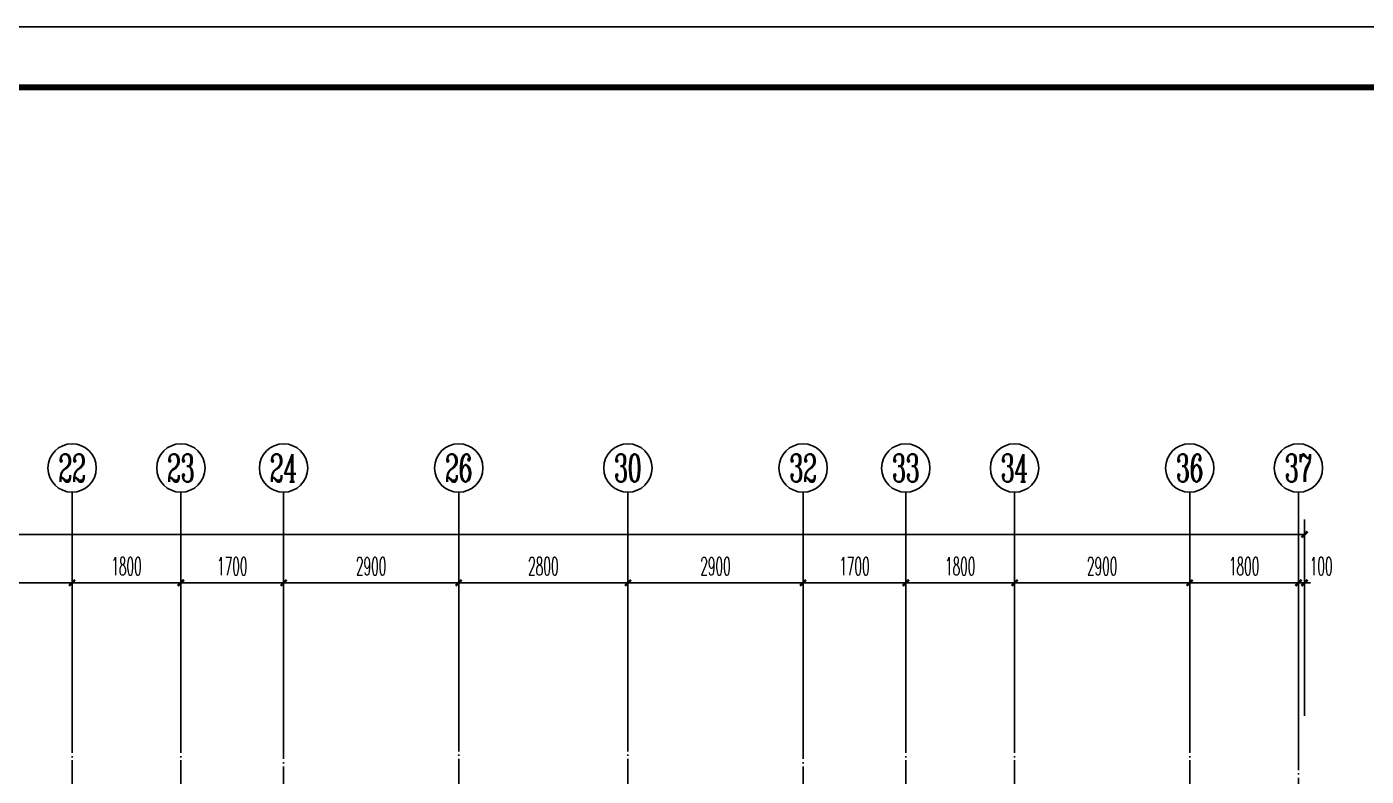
# Model space of a CAD drawing. Extents: x 27938 to 1507990, y 110129 to 923079.
# Drawn here: x 856867 to 879038, y 612250 to 624649 of the extents above; entities that cross this region are included whole.
import ezdxf
from ezdxf.enums import TextEntityAlignment as Align

# ---------------------------------------------------------------- set-up
doc = ezdxf.new("R2010")
doc.units = 0
doc.header["$LTSCALE"] = 1000
doc.header["$MEASUREMENT"] = 0
doc.linetypes.add('DOTE', pattern=[2.42, 2, -0.2, 0.02, -0.2])
for name, color, linetype in [('AXIS', 3, 'Continuous'), ('AXIS_TEXT', 7, 'Continuous'), ('DOTE', 1, 'Continuous'), ('图框', 140, 'Continuous')]:
    doc.layers.add(name, color=color, linetype=linetype)
doc.layers.add('yichutu', color=7, linetype='Continuous', true_color=0xffffff, plot=False)
doc.styles.add('_TCH_AXIS', font='COMPLEX', dxfattribs={"bigfont": 'GBCBIG'})
doc.styles.add('_TCH_DIM_T3', font='SIMPLEX.shx', dxfattribs={"width": 0.494118, "bigfont": 'GBCBIG.shx'})
doc.styles.add('COMPLEX', font='COMPLEX')
doc.dimstyles.new('_TCH_ARCH&&100', dxfattribs={"dimtxt": 297.5, "dimasz": 100, "dimexe": 250, "dimexo": 300, "dimgap": 126.25, "dimtad": 1, "dimdec": 0, "dimzin": 0, "dimdsep": 46, "dimtxsty": '_TCH_DIM_T3', "dimblk": 'ARCHTICK', "dimcen": 0.09, "dimclrt": 4, "dimazin": 2, "dimtfac": 1, "dimtdec": 0, "dimtix": 1, "dimtmove": 2, "dimatfit": 3, "dimfxl": 100, "dimtolj": 1, "dimtzin": 0, "dimarcsym": 0})

# ---------------------------------------------------------------- blocks, each defined once
blk = doc.blocks.new('TK')
at = {"layer": '图框'}
blk.add_lwpolyline([(465375, 548714), (549475, 548714), (549475, 489314), (465375, 489314)], close=True, dxfattribs=at)
blk.add_lwpolyline([(465375, 548714), (549475, 548714), (549475, 489314), (465375, 489314)], close=True, dxfattribs=at)
at = {"layer": '图框', "const_width": 100}
blk.add_lwpolyline([(548475, 490314), (548475, 547714), (467875, 547714), (467875, 490314)], close=True, dxfattribs=at)
blk = doc.blocks.new('yct-841-594-84100-59400-100-1000.0')
at = {"layer": 'yichutu', "color": 7, "true_color": 0xffffff}
blk.add_lwpolyline([(0, 0), (0, 59400), (84100, 59400), (84100, 0)], close=True, dxfattribs=at)
blk = doc.blocks.new('_ArchTick')
at = {"color": 0, "linetype": 'ByBlock', "const_width": 0.4}
blk.add_lwpolyline([(-0.5, -0.5), (0.5, 0.5)], dxfattribs=at)
blk = doc.blocks.new('*D851')
at = {"layer": 'AXIS', "color": 0, "lineweight": -2}
for p, q in [((877917, 613249), (877917, 615699)), ((878017, 613249), (878017, 615699)), ((877917, 615449), (877817, 615449)), ((877917, 615449), (878017, 615449)), ((878017, 615449), (878117, 615449))]:
    blk.add_line(p, q, dxfattribs=at)
at = {"layer": 'Defpoints', "color": 0}
for p in [(878017, 615449), (877917, 612949), (878017, 612949)]:
    blk.add_point(p, dxfattribs=at)
at = {"layer": 'AXIS', "color": 0, "lineweight": -2, "xscale": 100, "yscale": 100, "zscale": 100}
blk.add_blockref('_ArchTick', (877917, 615449), dxfattribs=at)
at = {"layer": 'AXIS', "color": 0, "lineweight": -2, "xscale": 100, "yscale": 100, "zscale": 100, "rotation": 180}
blk.add_blockref('_ArchTick', (878017, 615449), dxfattribs=at)
at = {"layer": 'AXIS', "color": 4, "insert": (878292, 615724), "char_height": 297.5, "attachment_point": 5, "style": '_TCH_DIM_T3'}
blk.add_mtext('\\A1;100', dxfattribs=at)
blk = doc.blocks.new('*D852')
at = {"layer": 'AXIS', "color": 0, "lineweight": -2}
for p, q in [((876117, 613249), (876117, 615699)), ((877917, 613249), (877917, 615699)), ((876117, 615449), (877917, 615449))]:
    blk.add_line(p, q, dxfattribs=at)
at = {"layer": 'Defpoints', "color": 0}
for p in [(877917, 615449), (876117, 612949), (877917, 612949)]:
    blk.add_point(p, dxfattribs=at)
at = {"layer": 'AXIS', "color": 0, "lineweight": -2, "xscale": 100, "yscale": 100, "zscale": 100, "rotation": 180}
blk.add_blockref('_ArchTick', (876117, 615449), dxfattribs=at)
at = {"layer": 'AXIS', "color": 0, "lineweight": -2, "xscale": 100, "yscale": 100, "zscale": 100}
blk.add_blockref('_ArchTick', (877917, 615449), dxfattribs=at)
at = {"layer": 'AXIS', "color": 4, "insert": (877017, 615724), "char_height": 297.5, "attachment_point": 5, "style": '_TCH_DIM_T3'}
blk.add_mtext('\\A1;1800', dxfattribs=at)
blk = doc.blocks.new('*D853')
at = {"layer": 'AXIS', "color": 0, "lineweight": -2}
for p, q in [((873217, 613249), (873217, 615699)), ((876117, 613249), (876117, 615699)), ((873217, 615449), (876117, 615449))]:
    blk.add_line(p, q, dxfattribs=at)
at = {"layer": 'Defpoints', "color": 0}
for p in [(876117, 615449), (873217, 612949), (876117, 612949)]:
    blk.add_point(p, dxfattribs=at)
at = {"layer": 'AXIS', "color": 0, "lineweight": -2, "xscale": 100, "yscale": 100, "zscale": 100, "rotation": 180}
blk.add_blockref('_ArchTick', (873217, 615449), dxfattribs=at)
at = {"layer": 'AXIS', "color": 0, "lineweight": -2, "xscale": 100, "yscale": 100, "zscale": 100}
blk.add_blockref('_ArchTick', (876117, 615449), dxfattribs=at)
at = {"layer": 'AXIS', "color": 4, "insert": (874667, 615724), "char_height": 297.5, "attachment_point": 5, "style": '_TCH_DIM_T3'}
blk.add_mtext('\\A1;2900', dxfattribs=at)
blk = doc.blocks.new('*D854')
at = {"layer": 'AXIS', "color": 0, "lineweight": -2}
for p, q in [((871417, 613249), (871417, 615699)), ((873217, 613249), (873217, 615699)), ((871417, 615449), (873217, 615449))]:
    blk.add_line(p, q, dxfattribs=at)
at = {"layer": 'Defpoints', "color": 0}
for p in [(873217, 615449), (871417, 612949), (873217, 612949)]:
    blk.add_point(p, dxfattribs=at)
at = {"layer": 'AXIS', "color": 0, "lineweight": -2, "xscale": 100, "yscale": 100, "zscale": 100, "rotation": 180}
blk.add_blockref('_ArchTick', (871417, 615449), dxfattribs=at)
at = {"layer": 'AXIS', "color": 0, "lineweight": -2, "xscale": 100, "yscale": 100, "zscale": 100}
blk.add_blockref('_ArchTick', (873217, 615449), dxfattribs=at)
at = {"layer": 'AXIS', "color": 4, "insert": (872317, 615724), "char_height": 297.5, "attachment_point": 5, "style": '_TCH_DIM_T3'}
blk.add_mtext('\\A1;1800', dxfattribs=at)
blk = doc.blocks.new('*D855')
at = {"layer": 'AXIS', "color": 0, "lineweight": -2}
for p, q in [((869717, 613249), (869717, 615699)), ((871417, 613249), (871417, 615699)), ((869717, 615449), (871417, 615449))]:
    blk.add_line(p, q, dxfattribs=at)
at = {"layer": 'Defpoints', "color": 0}
for p in [(871417, 615449), (869717, 612949), (871417, 612949)]:
    blk.add_point(p, dxfattribs=at)
at = {"layer": 'AXIS', "color": 0, "lineweight": -2, "xscale": 100, "yscale": 100, "zscale": 100, "rotation": 180}
blk.add_blockref('_ArchTick', (869717, 615449), dxfattribs=at)
at = {"layer": 'AXIS', "color": 0, "lineweight": -2, "xscale": 100, "yscale": 100, "zscale": 100}
blk.add_blockref('_ArchTick', (871417, 615449), dxfattribs=at)
at = {"layer": 'AXIS', "color": 4, "insert": (870567, 615724), "char_height": 297.5, "attachment_point": 5, "style": '_TCH_DIM_T3'}
blk.add_mtext('\\A1;1700', dxfattribs=at)
blk = doc.blocks.new('*D856')
at = {"layer": 'AXIS', "color": 0, "lineweight": -2}
for p, q in [((866817, 613249), (866817, 615699)), ((869717, 613249), (869717, 615699)), ((866817, 615449), (869717, 615449))]:
    blk.add_line(p, q, dxfattribs=at)
at = {"layer": 'Defpoints', "color": 0}
for p in [(869717, 615449), (866817, 612949), (869717, 612949)]:
    blk.add_point(p, dxfattribs=at)
at = {"layer": 'AXIS', "color": 0, "lineweight": -2, "xscale": 100, "yscale": 100, "zscale": 100, "rotation": 180}
blk.add_blockref('_ArchTick', (866817, 615449), dxfattribs=at)
at = {"layer": 'AXIS', "color": 0, "lineweight": -2, "xscale": 100, "yscale": 100, "zscale": 100}
blk.add_blockref('_ArchTick', (869717, 615449), dxfattribs=at)
at = {"layer": 'AXIS', "color": 4, "insert": (868267, 615724), "char_height": 297.5, "attachment_point": 5, "style": '_TCH_DIM_T3'}
blk.add_mtext('\\A1;2900', dxfattribs=at)
blk = doc.blocks.new('*D857')
at = {"layer": 'AXIS', "color": 0, "lineweight": -2}
for p, q in [((864017, 613249), (864017, 615699)), ((866817, 613249), (866817, 615699)), ((864017, 615449), (866817, 615449))]:
    blk.add_line(p, q, dxfattribs=at)
at = {"layer": 'Defpoints', "color": 0}
for p in [(866817, 615449), (864017, 612949), (866817, 612949)]:
    blk.add_point(p, dxfattribs=at)
at = {"layer": 'AXIS', "color": 0, "lineweight": -2, "xscale": 100, "yscale": 100, "zscale": 100, "rotation": 180}
blk.add_blockref('_ArchTick', (864017, 615449), dxfattribs=at)
at = {"layer": 'AXIS', "color": 0, "lineweight": -2, "xscale": 100, "yscale": 100, "zscale": 100}
blk.add_blockref('_ArchTick', (866817, 615449), dxfattribs=at)
at = {"layer": 'AXIS', "color": 4, "insert": (865417, 615724), "char_height": 297.5, "attachment_point": 5, "style": '_TCH_DIM_T3'}
blk.add_mtext('\\A1;2800', dxfattribs=at)
blk = doc.blocks.new('*D858')
at = {"layer": 'AXIS', "color": 0, "lineweight": -2}
for p, q in [((861117, 613249), (861117, 615699)), ((864017, 613249), (864017, 615699)), ((861117, 615449), (864017, 615449))]:
    blk.add_line(p, q, dxfattribs=at)
at = {"layer": 'Defpoints', "color": 0}
for p in [(864017, 615449), (861117, 612949), (864017, 612949)]:
    blk.add_point(p, dxfattribs=at)
at = {"layer": 'AXIS', "color": 0, "lineweight": -2, "xscale": 100, "yscale": 100, "zscale": 100, "rotation": 180}
blk.add_blockref('_ArchTick', (861117, 615449), dxfattribs=at)
at = {"layer": 'AXIS', "color": 0, "lineweight": -2, "xscale": 100, "yscale": 100, "zscale": 100}
blk.add_blockref('_ArchTick', (864017, 615449), dxfattribs=at)
at = {"layer": 'AXIS', "color": 4, "insert": (862567, 615724), "char_height": 297.5, "attachment_point": 5, "style": '_TCH_DIM_T3'}
blk.add_mtext('\\A1;2900', dxfattribs=at)
blk = doc.blocks.new('*D859')
at = {"layer": 'AXIS', "color": 0, "lineweight": -2}
for p, q in [((859417, 613249), (859417, 615699)), ((861117, 613249), (861117, 615699)), ((859417, 615449), (861117, 615449))]:
    blk.add_line(p, q, dxfattribs=at)
at = {"layer": 'Defpoints', "color": 0}
for p in [(861117, 615449), (859417, 612949), (861117, 612949)]:
    blk.add_point(p, dxfattribs=at)
at = {"layer": 'AXIS', "color": 0, "lineweight": -2, "xscale": 100, "yscale": 100, "zscale": 100, "rotation": 180}
blk.add_blockref('_ArchTick', (859417, 615449), dxfattribs=at)
at = {"layer": 'AXIS', "color": 0, "lineweight": -2, "xscale": 100, "yscale": 100, "zscale": 100}
blk.add_blockref('_ArchTick', (861117, 615449), dxfattribs=at)
at = {"layer": 'AXIS', "color": 4, "insert": (860267, 615724), "char_height": 297.5, "attachment_point": 5, "style": '_TCH_DIM_T3'}
blk.add_mtext('\\A1;1700', dxfattribs=at)
blk = doc.blocks.new('*D860')
at = {"layer": 'AXIS', "color": 0, "lineweight": -2}
for p, q in [((857617, 613249), (857617, 615699)), ((859417, 613249), (859417, 615699)), ((857617, 615449), (859417, 615449))]:
    blk.add_line(p, q, dxfattribs=at)
at = {"layer": 'Defpoints', "color": 0}
for p in [(859417, 615449), (857617, 612949), (859417, 612949)]:
    blk.add_point(p, dxfattribs=at)
at = {"layer": 'AXIS', "color": 0, "lineweight": -2, "xscale": 100, "yscale": 100, "zscale": 100, "rotation": 180}
blk.add_blockref('_ArchTick', (857617, 615449), dxfattribs=at)
at = {"layer": 'AXIS', "color": 0, "lineweight": -2, "xscale": 100, "yscale": 100, "zscale": 100}
blk.add_blockref('_ArchTick', (859417, 615449), dxfattribs=at)
at = {"layer": 'AXIS', "color": 4, "insert": (858517, 615724), "char_height": 297.5, "attachment_point": 5, "style": '_TCH_DIM_T3'}
blk.add_mtext('\\A1;1800', dxfattribs=at)
blk = doc.blocks.new('*D861')
at = {"layer": 'AXIS', "color": 0, "lineweight": -2}
for p, q in [((854717, 613249), (854717, 615699)), ((857617, 613249), (857617, 615699)), ((854717, 615449), (857617, 615449))]:
    blk.add_line(p, q, dxfattribs=at)
at = {"layer": 'Defpoints', "color": 0}
for p in [(857617, 615449), (854717, 612949), (857617, 612949)]:
    blk.add_point(p, dxfattribs=at)
at = {"layer": 'AXIS', "color": 0, "lineweight": -2, "xscale": 100, "yscale": 100, "zscale": 100, "rotation": 180}
blk.add_blockref('_ArchTick', (854717, 615449), dxfattribs=at)
at = {"layer": 'AXIS', "color": 0, "lineweight": -2, "xscale": 100, "yscale": 100, "zscale": 100}
blk.add_blockref('_ArchTick', (857617, 615449), dxfattribs=at)
at = {"layer": 'AXIS', "color": 4, "insert": (856167, 615724), "char_height": 297.5, "attachment_point": 5, "style": '_TCH_DIM_T3'}
blk.add_mtext('\\A1;2900', dxfattribs=at)
blk = doc.blocks.new('*D875')
at = {"layer": 'AXIS', "color": 0, "lineweight": -2}
for p, q in [((827817, 613249), (827817, 616499)), ((878017, 613249), (878017, 616499)), ((827817, 616249), (878017, 616249))]:
    blk.add_line(p, q, dxfattribs=at)
at = {"layer": 'Defpoints', "color": 0}
for p in [(878017, 616249), (827817, 612949), (878017, 612949)]:
    blk.add_point(p, dxfattribs=at)
at = {"layer": 'AXIS', "color": 0, "lineweight": -2, "xscale": 100, "yscale": 100, "zscale": 100, "rotation": 180}
blk.add_blockref('_ArchTick', (827817, 616249), dxfattribs=at)
at = {"layer": 'AXIS', "color": 0, "lineweight": -2, "xscale": 100, "yscale": 100, "zscale": 100}
blk.add_blockref('_ArchTick', (878017, 616249), dxfattribs=at)
at = {"layer": 'AXIS', "color": 4, "insert": (852917, 616524), "char_height": 297.5, "attachment_point": 5, "style": '_TCH_DIM_T3'}
blk.add_mtext('\\A1;50200', dxfattribs=at)
blk = doc.blocks.new('_AXISO')
at = {"color": 0}
blk.add_circle((0, 0), 0.5, dxfattribs=at)
at = {"layer": 'AXIS_TEXT', "color": 0, "style": 'COMPLEX', "width": 1.041667}
blk.add_attdef('A', text='', height=0.56, dxfattribs=at).set_placement((-0.25, -0.28), (0.25, -0.28), align=Align.FIT)

msp = doc.modelspace()

# ---------------------------------------------------------------- linework, layer by layer
at = {"layer": 'AXIS', "color": 8}
for p, q in [((857616.6, 612948.8), (857616.6, 616948.8)), ((859416.6, 612948.8), (859416.6, 616948.8)), ((861116.6, 612948.8), (861116.6, 616948.8)), ((864016.6, 612948.8), (864016.6, 616948.8)), ((866816.6, 612948.8), (866816.6, 616948.8)), ((869716.6, 612948.8), (869716.6, 616948.8)), ((871416.6, 612948.8), (871416.6, 616948.8)), ((873216.6, 612948.8), (873216.6, 616948.8)), ((876116.6, 612948.8), (876116.6, 616948.8)), ((877916.6, 612948.8), (877916.6, 616948.8))]:
    msp.add_line(p, q, dxfattribs=at)
at = {"layer": 'DOTE', "color": 169, "linetype": 'DOTE', "ltscale": 0.3}
for p, q in [((857616.6, 601748.8), (857616.6, 612948.8)), ((859416.6, 601748.8), (859416.6, 612948.8)), ((861116.6, 604548.8), (861116.6, 612948.8)), ((864016.6, 603949.1), (864016.6, 612948.8)), ((866816.6, 603949.1), (866816.6, 612948.8)), ((869716.6, 604548.8), (869716.6, 612948.8)), ((871416.6, 601748.8), (871416.6, 612948.8)), ((873216.6, 601748.8), (873216.6, 612948.8)), ((876116.6, 601748.8), (876116.6, 612948.8)), ((877916.6, 612948.8), (877916.6, 593448.8))]:
    msp.add_line(p, q, dxfattribs=at)

# ---------------------------------------------------------------- block references
msp.add_blockref('TK', (348239.1, 75935))
at = {"layer": 'AXIS', "color": 8}
ref = msp.add_blockref('_AXISO', (857616.6, 617348.8), dxfattribs=dict(at, xscale=800, yscale=800, zscale=800))
ref.add_attrib('A', '22', dxfattribs={"layer": 'AXIS_TEXT', "color": 8, "ltscale": 0.5, "height": 452.55, "style": '_TCH_AXIS', "width": 0.617647}).set_placement((857390.3, 617122.5), (857842.9, 617122.5), align=Align.FIT)
ref = msp.add_blockref('_AXISO', (859416.6, 617348.8), dxfattribs=dict(at, xscale=800, yscale=800, zscale=800))
ref.add_attrib('A', '23', dxfattribs={"layer": 'AXIS_TEXT', "color": 8, "ltscale": 0.5, "height": 452.55, "style": '_TCH_AXIS', "width": 0.617647}).set_placement((859190.3, 617122.5), (859642.9, 617122.5), align=Align.FIT)
ref = msp.add_blockref('_AXISO', (861116.6, 617348.8), dxfattribs=dict(at, xscale=800, yscale=800, zscale=800))
ref.add_attrib('A', '24', dxfattribs={"layer": 'AXIS_TEXT', "color": 8, "ltscale": 0.5, "height": 452.55, "style": '_TCH_AXIS', "width": 0.583333}).set_placement((860890.3, 617122.5), (861342.9, 617122.5), align=Align.FIT)
ref = msp.add_blockref('_AXISO', (864016.6, 617348.8), dxfattribs=dict(at, xscale=800, yscale=800, zscale=800))
ref.add_attrib('A', '26', dxfattribs={"layer": 'AXIS_TEXT', "color": 8, "ltscale": 0.5, "height": 452.55, "style": '_TCH_AXIS', "width": 0.617647}).set_placement((863790.3, 617122.5), (864242.9, 617122.5), align=Align.FIT)
ref = msp.add_blockref('_AXISO', (866816.6, 617348.8), dxfattribs=dict(at, xscale=800, yscale=800, zscale=800))
ref.add_attrib('A', '30', dxfattribs={"layer": 'AXIS_TEXT', "color": 8, "ltscale": 0.5, "height": 452.55, "style": '_TCH_AXIS', "width": 0.636364}).set_placement((866590.3, 617122.5), (867042.9, 617122.5), align=Align.FIT)
ref = msp.add_blockref('_AXISO', (869716.6, 617348.8), dxfattribs=dict(at, xscale=800, yscale=800, zscale=800))
ref.add_attrib('A', '32', dxfattribs={"layer": 'AXIS_TEXT', "color": 8, "ltscale": 0.5, "height": 452.55, "style": '_TCH_AXIS', "width": 0.636364}).set_placement((869490.3, 617122.5), (869942.9, 617122.5), align=Align.FIT)
ref = msp.add_blockref('_AXISO', (871416.6, 617348.8), dxfattribs=dict(at, xscale=800, yscale=800, zscale=800))
ref.add_attrib('A', '33', dxfattribs={"layer": 'AXIS_TEXT', "color": 8, "ltscale": 0.5, "height": 452.55, "style": '_TCH_AXIS', "width": 0.636364}).set_placement((871190.3, 617122.5), (871642.9, 617122.5), align=Align.FIT)
ref = msp.add_blockref('_AXISO', (873216.6, 617348.8), dxfattribs=dict(at, xscale=800, yscale=800, zscale=800))
ref.add_attrib('A', '34', dxfattribs={"layer": 'AXIS_TEXT', "color": 8, "ltscale": 0.5, "height": 452.55, "style": '_TCH_AXIS', "width": 0.6}).set_placement((872990.3, 617122.5), (873442.9, 617122.5), align=Align.FIT)
ref = msp.add_blockref('_AXISO', (876116.6, 617348.8), dxfattribs=dict(at, xscale=800, yscale=800, zscale=800))
ref.add_attrib('A', '36', dxfattribs={"layer": 'AXIS_TEXT', "color": 8, "ltscale": 0.5, "height": 452.55, "style": '_TCH_AXIS', "width": 0.636364}).set_placement((875890.3, 617122.5), (876342.9, 617122.5), align=Align.FIT)
ref = msp.add_blockref('_AXISO', (877916.6, 617348.8), dxfattribs=dict(at, xscale=800, yscale=800, zscale=800))
ref.add_attrib('A', '37', dxfattribs={"layer": 'AXIS_TEXT', "color": 8, "ltscale": 0.5, "height": 452.55, "style": '_TCH_AXIS', "width": 0.636364}).set_placement((877690.3, 617122.5), (878142.9, 617122.5), align=Align.FIT)
at = {"layer": 'yichutu'}
msp.add_blockref('yct-841-594-84100-59400-100-1000.0', (813614.1, 565248.6), dxfattribs=at)

# ---------------------------------------------------------------- dimensions: what is measured, and where the dimension line sits
at = {"layer": 'AXIS', "color": 8}
for p1, p2, distance, picture, middle in [((827816.6, 612948.8), (878016.6, 612948.8), 3300, '*D875', (852916.6, 616523.8)), ((854716.6, 612948.8), (857616.6, 612948.8), 2500, '*D861', (856166.6, 615723.8)), ((857616.6, 612948.8), (859416.6, 612948.8), 2500, '*D860', (858516.6, 615723.8)), ((859416.6, 612948.8), (861116.6, 612948.8), 2500, '*D859', (860266.6, 615723.8)), ((861116.6, 612948.8), (864016.6, 612948.8), 2500, '*D858', (862566.6, 615723.8)), ((864016.6, 612948.8), (866816.6, 612948.8), 2500, '*D857', (865416.6, 615723.8)), ((866816.6, 612948.8), (869716.6, 612948.8), 2500, '*D856', (868266.6, 615723.8)), ((869716.6, 612948.8), (871416.6, 612948.8), 2500, '*D855', (870566.6, 615723.8)), ((871416.6, 612948.8), (873216.6, 612948.8), 2500, '*D854', (872316.6, 615723.8)), ((873216.6, 612948.8), (876116.6, 612948.8), 2500, '*D853', (874666.6, 615723.8)), ((876116.6, 612948.8), (877916.6, 612948.8), 2500, '*D852', (877016.6, 615723.8))]:
    dim = msp.add_aligned_dim(p1=p1, p2=p2, distance=distance, dimstyle='_TCH_ARCH&&100', dxfattribs=at)
    dim.commit()
    dim.dimension.update_dxf_attribs({"geometry": picture, "text_midpoint": middle})
dim = msp.add_linear_dim(base=(878016.6, 615448.8), p1=(877916.6, 612948.8), p2=(878016.6, 612948.8), angle=360, dimstyle='_TCH_ARCH&&100', dxfattribs=at)
dim.commit()
dim.dimension.update_dxf_attribs({"geometry": '*D851', "text_midpoint": (878291.6, 615723.8), "dimtype": 129})

doc.saveas('drawing.dxf')
